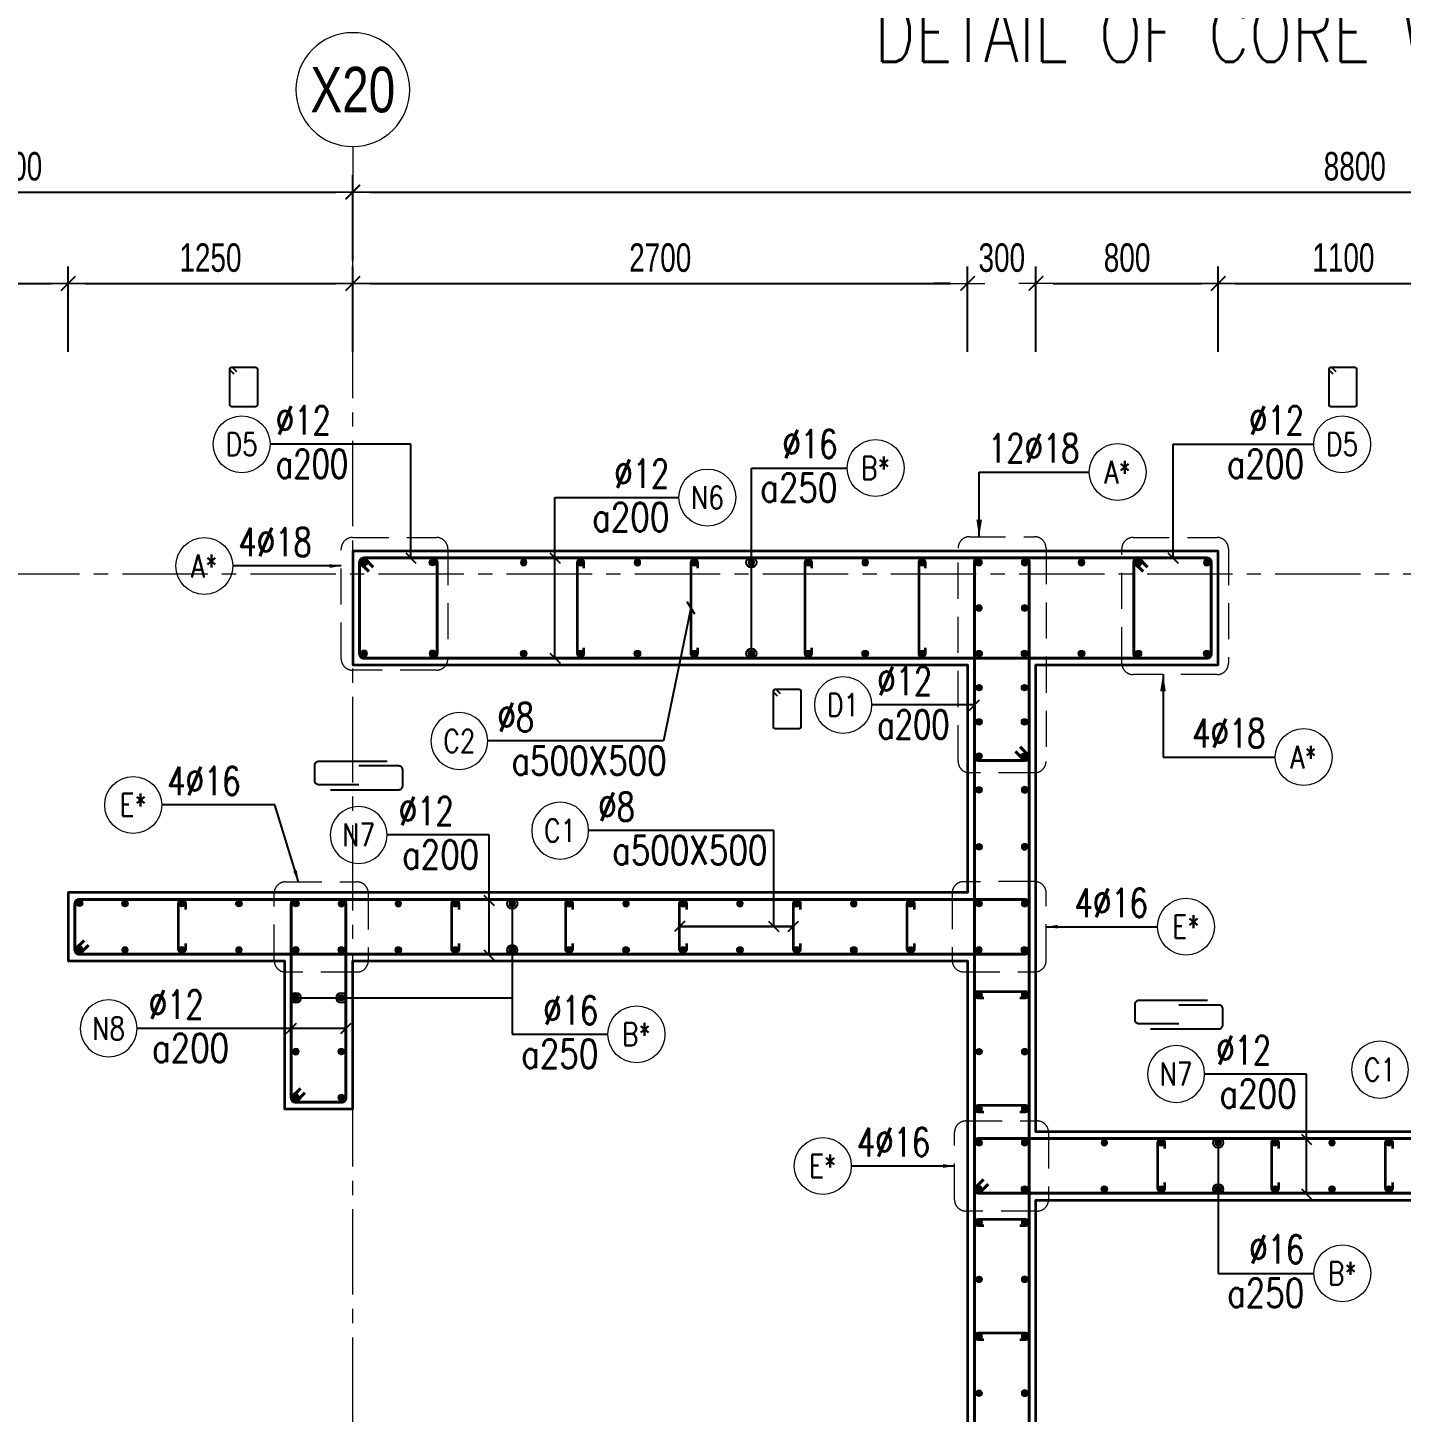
# Model space of a CAD drawing. Header units: millimetres. Extents: x 944027 to 981803, y -83026 to 82675.
# Drawn here: x 948452 to 954484, y 62895 to 68976 of the extents above; entities that cross this region are included whole.
import ezdxf
from ezdxf.enums import TextEntityAlignment as Align

# ---------------------------------------------------------------- set-up
doc = ezdxf.new("R2010")
doc.units = ezdxf.units.MM
doc.header["$MEASUREMENT"] = 0
for name, pattern in [('HIDDEN2', [4.7625, 3.175, -1.5875]), ('HT_Dim Grid$0$CENTER2', [1.125, 0.75, -0.125, 0.125, -0.125]), ('HT_Grid$0$CENTER2', [1.125, 0.75, -0.125, 0.125, -0.125])]:
    doc.linetypes.add(name, pattern=pattern)
doc.layers.get('0').update_dxf_attribs({"lineweight": 20})
doc.layers.get('Defpoints').update_dxf_attribs({"color": 151, "lineweight": 9})
for name, color, linetype, lineweight in [('HT_Dim Grid$0$NDC_S_AXIS', 5, 'HT_Dim Grid$0$CENTER2', 13), ('HT_Dim Grid$0$NDC_S_SYMBOL', 1, 'Continuous', 15), ('HT_Dim Grid$0$NDC_S_TEXT SYMBOL', 7, 'Continuous', 20), ('HT_Grid$0$NDC_S_AXIS', 5, 'HT_Grid$0$CENTER2', 13), ('KC-LEADER', 153, 'Continuous', 18), ('KC-THEP', 6, 'Continuous', 40), ('NDC_S_ANNO', 7, 'Continuous', 20), ('NDC_S_DIM', 1, 'Continuous', 15), ('NDC_S_ENG TITLE', 3, 'Continuous', 20), ('NDC_S_HIDDEN', 8, 'HIDDEN2', 13), ('NDC_S_LEADER', 1, 'Continuous', 15), ('NDC_S_REBAR', 4, 'Continuous', 35), ('NDC_S_STIRRUP', 4, 'Continuous', 40), ('NDC_S_TEXT SYMBOL', 7, 'Continuous', 20), ('NDC_S_VN TEXT', 7, 'Continuous', 20), ('NDC_S_VN TITLE', 6, 'Continuous', 35), ('NDC_S_WALL', 6, 'Continuous', 35)]:
    doc.layers.add(name, color=color, linetype=linetype, lineweight=lineweight)
doc.layers.add('Leader', color=6, linetype='Continuous')
doc.layers.add('Ligature', color=1, linetype='Continuous')
doc.styles.add('HT_Dim Grid$0$NDC_ANNO', font='', dxfattribs={"width": 0.8})
doc.styles.add('NDC_ANNO', font='', dxfattribs={"width": 0.8})
doc.styles.add('NDC_ARIAL', font='arial.ttf', dxfattribs={"width": 0.85})
doc.styles.add('NDC_DIM', font='', dxfattribs={"width": 0.75})
doc.styles.add('NDC_EN TXT', font='romans.shx', dxfattribs={"width": 0.8})
doc.styles.add('NDC_VIE TXT', font='arial.ttf', dxfattribs={"width": 0.8})
doc.styles.get('HT_Dim Grid$0$NDC_ANNO').set_extended_font_data('Dotum')
doc.styles.get('NDC_ANNO').set_extended_font_data('Dotum')
doc.styles.get('NDC_DIM').set_extended_font_data('Dotum')
doc.dimstyles.new('NDC_1-50', dxfattribs={"dimscale": 50, "dimtxt": 2.5, "dimasz": 1, "dimexe": 1.5, "dimexo": 0, "dimgap": 0.8, "dimtad": 1, "dimdec": 0, "dimdsep": 46, "dimtxsty": 'NDC_ARIAL', "dimblk": 'DIMMARK', "dimcen": 49999.938995, "dimdle": 1.5, "dimclrd": 1, "dimclre": 1, "dimclrt": 3, "dimadec": 0, "dimazin": 0, "dimtfac": 1, "dimtdec": 0, "dimtix": 1, "dimtmove": 2, "dimatfit": 3, "dimfxl": 1, "dimarcsym": 0})
doc.dimstyles.new('NDC_dim_30', dxfattribs={"dimscale": 30, "dimtxt": 2.5, "dimasz": 1.5, "dimexe": 1.5, "dimexo": 2.5, "dimgap": 1, "dimtad": 1, "dimdec": 0, "dimzin": 0, "dimdsep": 46, "dimtxsty": 'NDC_DIM', "dimblk": 'DIMMARK', "dimcen": 0.09, "dimdle": 1.2, "dimclrd": 1, "dimclre": 1, "dimclrt": 3, "dimadec": 0, "dimazin": 0, "dimtfac": 1, "dimtdec": 0, "dimtix": 1, "dimtofl": 0, "dimtmove": 0, "dimatfit": 3, "dimfxl": 6, "dimfxlon": 1, "dimtolj": 1, "dimtzin": 0, "dimarcsym": 0})
doc.dimstyles.new('NDC_dim_50', dxfattribs={"dimscale": 50, "dimtxt": 2.5, "dimasz": 1.5, "dimexe": 1.5, "dimexo": 2.5, "dimgap": 1, "dimtad": 1, "dimdec": 0, "dimzin": 0, "dimdsep": 46, "dimtxsty": 'NDC_DIM', "dimblk": 'DIMMARK', "dimcen": 0.09, "dimdle": 1.2, "dimclrd": 1, "dimclre": 1, "dimclrt": 3, "dimadec": 0, "dimazin": 0, "dimtfac": 1, "dimtdec": 0, "dimtix": 1, "dimtofl": 0, "dimtmove": 0, "dimatfit": 3, "dimfxl": 6, "dimfxlon": 1, "dimtolj": 1, "dimtzin": 0, "dimarcsym": 0})

# ---------------------------------------------------------------- blocks, each defined once
blk = doc.blocks.new('Drawing name_symbol')
at = {"layer": 'NDC_S_ENG TITLE', "style": 'NDC_EN TXT', "width": 0.8}
blk.add_attdef('SECTDET1', text='', height=5, dxfattribs=at).set_placement((0, 1.01), align=Align.CENTER)
at = {"layer": 'NDC_S_TEXT SYMBOL', "lineweight": 25, "style": 'NDC_ANNO', "width": 0.8}
blk.add_attdef('SSCALE', text='', height=2.5, dxfattribs=at).set_placement((0, -4), align=Align.CENTER)
at = {"layer": 'NDC_S_VN TITLE', "style": 'NDC_VIE TXT', "width": 0.8}
blk.add_attdef('SECTDET2', text='', height=5, dxfattribs=at).set_placement((0, 7.97), align=Align.CENTER)
blk = doc.blocks.new('THEP')
at = {"layer": 'KC-LEADER', "color": 6}
blk.add_circle((0, 0), 14, dxfattribs=at)
at = {"layer": 'KC-THEP'}
for p, q in [((-14, 0), (14, 0)), ((9.9, 9.9), (-9.9, -9.9)), ((-9.9, 9.9), (9.9, -9.9)), ((0, 14), (0, -14))]:
    blk.add_line(p, q, dxfattribs=at)
blk = doc.blocks.new('DIMMARK')
at = {"layer": 'NDC_S_DIM', "color": 1}
blk.add_line((-1.5, 0), (1, 0), dxfattribs=at)
at = {"layer": 'NDC_S_DIM', "color": 2, "const_width": 0.1}
blk.add_lwpolyline([(-0.424, -0.424), (0.424, 0.424)], dxfattribs=at)
blk = doc.blocks.new('*U11')
blk.add_circle((-2.5, 0), 2.5)
at = {"layer": 'NDC_S_VN TEXT', "color": 3, "style": 'NDC_EN TXT', "width": 0.75}
for tag, p in [('DK1', (0.5, 0.85)), ('KC1', (0.5, -2.97))]:
    blk.add_attdef(tag, p, '', height=2.5, dxfattribs=at)
at = {"layer": 'NDC_S_VN TEXT', "color": 7, "style": 'NDC_EN TXT', "width": 0.8}
blk.add_attdef('SH2', text='', height=2, dxfattribs=at).set_placement((-2.5, 0), align=Align.MIDDLE)
blk = doc.blocks.new('*U13')
blk.add_circle((-2.5, 0), 2.5)
at = {"layer": 'NDC_S_VN TEXT', "color": 3, "style": 'NDC_EN TXT', "width": 0.75}
blk.add_attdef('DK1', (0.5, 0.85), '', height=2.5, dxfattribs=at)
at = {"layer": 'NDC_S_VN TEXT', "color": 7, "style": 'NDC_EN TXT', "width": 0.8}
blk.add_attdef('SH2', text='', height=2, dxfattribs=at).set_placement((-2.5, 0), align=Align.MIDDLE)
blk = doc.blocks.new('*U10')
blk.add_circle((2.5, 0), 2.5)
at = {"layer": 'NDC_S_VN TEXT', "color": 3, "style": 'NDC_EN TXT'}
for tag, width, p in [('DK2', 0.75, (-0.85, 0.85)), ('KC2', 0.8, (-0.85, -2.97))]:
    blk.add_attdef(tag, text='', height=2.5, dxfattribs=dict(at, width=width)).set_placement(p, align=Align.RIGHT)
at = {"layer": 'NDC_S_VN TEXT', "color": 7, "style": 'NDC_EN TXT', "width": 0.8}
blk.add_attdef('SH3', text='', height=2, dxfattribs=at).set_placement((2.5, 0), align=Align.MIDDLE)
blk = doc.blocks.new('*U9')
blk.add_circle((2.5, 0), 2.5)
at = {"layer": 'NDC_S_VN TEXT', "color": 3, "style": 'NDC_EN TXT', "width": 0.75}
blk.add_attdef('DK2', text='', height=2.5, dxfattribs=at).set_placement((-0.85, 0.85), align=Align.RIGHT)
at = {"layer": 'NDC_S_VN TEXT', "color": 7, "style": 'NDC_EN TXT', "width": 0.8}
blk.add_attdef('SH3', text='', height=2, dxfattribs=at).set_placement((2.5, 0), align=Align.MIDDLE)
blk = doc.blocks.new('A$C72321851')
at = {"layer": 'Ligature'}
for points in [[(-60.9, -129.3), (-60.9, 170.9, -0.414214), (-43.3, 188.5), (25.8, 188.5, -0.414214), (43.4, 170.9), (43.4, -4.3)], [(-39.7, -4.3), (-39.7, -179.5, 0.414214), (-22.1, -197.1), (47, -197.1, 0.414214), (64.6, -179.5), (64.6, 120.7)]]:
    blk.add_lwpolyline(points, format="xyb", dxfattribs=at)
blk = doc.blocks.new('*D125')
at = {"layer": 'Defpoints', "color": 0, "ltscale": 200, "transparency": 16777216}
for p in [(948629.3, 67853.2), (947179.3, 66677.5), (948629.3, 66677.5)]:
    blk.add_point(p, dxfattribs=at)
at = {"layer": 'NDC_S_DIM', "color": 1, "lineweight": -2, "ltscale": 200, "transparency": 16777216}
for p, q in [((947179.3, 67553.2), (947179.3, 67928.2)), ((948629.3, 67553.2), (948629.3, 67928.2)), ((947254.3, 67853.2), (948554.3, 67853.2))]:
    blk.add_line(p, q, dxfattribs=at)
at = {"layer": 'NDC_S_DIM', "color": 1, "lineweight": -2, "ltscale": 200, "transparency": 16777216, "xscale": 75, "yscale": 75, "zscale": 75, "rotation": 180}
blk.add_blockref('DIMMARK', (947179.3, 67853.2), dxfattribs=at)
at = {"layer": 'NDC_S_DIM', "color": 1, "lineweight": -2, "ltscale": 200, "transparency": 16777216, "xscale": 75, "yscale": 75, "zscale": 75}
blk.add_blockref('DIMMARK', (948629.3, 67853.2), dxfattribs=at)
at = {"layer": 'NDC_S_DIM', "color": 3, "ltscale": 200, "transparency": 16777216, "insert": (947904.3, 67965.8), "char_height": 125, "attachment_point": 5, "style": 'NDC_DIM'}
blk.add_mtext('\\A1;1450', dxfattribs=at)
blk = doc.blocks.new('*D126')
at = {"layer": 'Defpoints', "color": 0, "ltscale": 200, "transparency": 16777216}
for p in [(952879.3, 67853.2), (952579.3, 66177.5), (952879.3, 66177.5)]:
    blk.add_point(p, dxfattribs=at)
at = {"layer": 'NDC_S_DIM', "color": 1, "lineweight": -2, "ltscale": 200, "transparency": 16777216}
for p, q in [((952579.3, 67553.2), (952579.3, 67928.2)), ((952879.3, 67553.2), (952879.3, 67928.2)), ((952504.3, 67853.2), (952429.3, 67853.2)), ((952954.3, 67853.2), (953029.3, 67853.2))]:
    blk.add_line(p, q, dxfattribs=at)
at = {"layer": 'NDC_S_DIM', "color": 1, "lineweight": -2, "ltscale": 200, "transparency": 16777216, "xscale": 75, "yscale": 75, "zscale": 75}
blk.add_blockref('DIMMARK', (952579.3, 67853.2), dxfattribs=at)
at = {"layer": 'NDC_S_DIM', "color": 1, "lineweight": -2, "ltscale": 200, "transparency": 16777216, "xscale": 75, "yscale": 75, "zscale": 75, "rotation": 180}
blk.add_blockref('DIMMARK', (952879.3, 67853.2), dxfattribs=at)
at = {"layer": 'NDC_S_DIM', "color": 3, "ltscale": 200, "transparency": 16777216, "insert": (952729.3, 67965.8), "char_height": 125, "attachment_point": 5, "style": 'NDC_DIM'}
blk.add_mtext('\\A1;300', dxfattribs=at)
blk = doc.blocks.new('*D127')
at = {"layer": 'Defpoints', "color": 0, "ltscale": 200, "transparency": 16777216}
for p in [(953679.3, 67853.2), (953679.3, 66427.5), (952879.3, 66177.5)]:
    blk.add_point(p, dxfattribs=at)
at = {"layer": 'NDC_S_DIM', "color": 1, "lineweight": -2, "ltscale": 200, "transparency": 16777216}
for p, q in [((952879.3, 67553.2), (952879.3, 67928.2)), ((953679.3, 67553.2), (953679.3, 67928.2)), ((952954.3, 67853.2), (953604.3, 67853.2))]:
    blk.add_line(p, q, dxfattribs=at)
at = {"layer": 'NDC_S_DIM', "color": 1, "lineweight": -2, "ltscale": 200, "transparency": 16777216, "xscale": 75, "yscale": 75, "zscale": 75, "rotation": 180}
blk.add_blockref('DIMMARK', (952879.3, 67853.2), dxfattribs=at)
at = {"layer": 'NDC_S_DIM', "color": 1, "lineweight": -2, "ltscale": 200, "transparency": 16777216, "xscale": 75, "yscale": 75, "zscale": 75}
blk.add_blockref('DIMMARK', (953679.3, 67853.2), dxfattribs=at)
at = {"layer": 'NDC_S_DIM', "color": 3, "ltscale": 200, "transparency": 16777216, "insert": (953279.3, 67965.8), "char_height": 125, "attachment_point": 5, "style": 'NDC_DIM'}
blk.add_mtext('\\A1;800', dxfattribs=at)
blk = doc.blocks.new('*D128')
at = {"layer": 'Defpoints', "color": 0, "ltscale": 200, "transparency": 16777216}
for p in [(954779.3, 67853.2), (953679.3, 66427.5), (954779.3, 66427.5)]:
    blk.add_point(p, dxfattribs=at)
at = {"layer": 'NDC_S_DIM', "color": 1, "lineweight": -2, "ltscale": 200, "transparency": 16777216}
for p, q in [((953679.3, 67553.2), (953679.3, 67928.2)), ((954779.3, 67553.2), (954779.3, 67928.2)), ((953754.3, 67853.2), (954704.3, 67853.2))]:
    blk.add_line(p, q, dxfattribs=at)
at = {"layer": 'NDC_S_DIM', "color": 1, "lineweight": -2, "ltscale": 200, "transparency": 16777216, "xscale": 75, "yscale": 75, "zscale": 75, "rotation": 180}
blk.add_blockref('DIMMARK', (953679.3, 67853.2), dxfattribs=at)
at = {"layer": 'NDC_S_DIM', "color": 1, "lineweight": -2, "ltscale": 200, "transparency": 16777216, "xscale": 75, "yscale": 75, "zscale": 75}
blk.add_blockref('DIMMARK', (954779.3, 67853.2), dxfattribs=at)
at = {"layer": 'NDC_S_DIM', "color": 3, "ltscale": 200, "transparency": 16777216, "insert": (954229.3, 67965.8), "char_height": 125, "attachment_point": 5, "style": 'NDC_DIM'}
blk.add_mtext('\\A1;1100', dxfattribs=at)
blk = doc.blocks.new('*D148')
at = {"layer": 'Defpoints', "color": 0, "ltscale": 200, "transparency": 16777216}
for p in [(949879.3, 68254.4), (946879.3, 67553.2), (949879.3, 67553.2)]:
    blk.add_point(p, dxfattribs=at)
at = {"layer": 'NDC_S_DIM', "color": 1, "lineweight": -2, "ltscale": 200, "transparency": 16777216}
for p, q in [((946879.3, 67954.4), (946879.3, 68329.4)), ((949879.3, 67954.4), (949879.3, 68329.4)), ((946954.3, 68254.4), (949804.3, 68254.4))]:
    blk.add_line(p, q, dxfattribs=at)
at = {"layer": 'NDC_S_DIM', "color": 1, "lineweight": -2, "ltscale": 200, "transparency": 16777216, "xscale": 75, "yscale": 75, "zscale": 75, "rotation": 180}
blk.add_blockref('DIMMARK', (946879.3, 68254.4), dxfattribs=at)
at = {"layer": 'NDC_S_DIM', "color": 1, "lineweight": -2, "ltscale": 200, "transparency": 16777216, "xscale": 75, "yscale": 75, "zscale": 75}
blk.add_blockref('DIMMARK', (949879.3, 68254.4), dxfattribs=at)
at = {"layer": 'NDC_S_DIM', "color": 3, "ltscale": 200, "transparency": 16777216, "insert": (948379.3, 68367), "char_height": 125, "attachment_point": 5, "style": 'NDC_DIM'}
blk.add_mtext('\\A1;3000', dxfattribs=at)
blk = doc.blocks.new('*U21')
at = {"layer": 'HT_Dim Grid$0$NDC_S_SYMBOL'}
blk.add_line((0, 5), (0, 9), dxfattribs=at)
blk.add_circle((0, 0), 5, dxfattribs=at)
at = {"layer": 'HT_Dim Grid$0$NDC_S_TEXT SYMBOL', "color": 7, "style": 'HT_Dim Grid$0$NDC_ANNO', "width": 0.8}
blk.add_attdef('GRID', text='', height=4, dxfattribs=at).set_placement((0, 0), align=Align.MIDDLE)
blk = doc.blocks.new('*D138')
at = {"layer": 'Defpoints', "color": 0, "ltscale": 200, "transparency": 16777216}
for p in [(949879.3, 67853.2), (949879.3, 67280), (948629.3, 66677.5)]:
    blk.add_point(p, dxfattribs=at)
at = {"layer": 'NDC_S_DIM', "color": 1, "lineweight": -2, "ltscale": 200, "transparency": 16777216}
for p, q in [((948629.3, 67553.2), (948629.3, 67928.2)), ((949879.3, 67553.2), (949879.3, 67928.2)), ((948704.3, 67853.2), (949804.3, 67853.2))]:
    blk.add_line(p, q, dxfattribs=at)
at = {"layer": 'NDC_S_DIM', "color": 1, "lineweight": -2, "ltscale": 200, "transparency": 16777216, "xscale": 75, "yscale": 75, "zscale": 75, "rotation": 180}
blk.add_blockref('DIMMARK', (948629.3, 67853.2), dxfattribs=at)
at = {"layer": 'NDC_S_DIM', "color": 1, "lineweight": -2, "ltscale": 200, "transparency": 16777216, "xscale": 75, "yscale": 75, "zscale": 75}
blk.add_blockref('DIMMARK', (949879.3, 67853.2), dxfattribs=at)
at = {"layer": 'NDC_S_DIM', "color": 3, "ltscale": 200, "transparency": 16777216, "insert": (949254.3, 67965.8), "char_height": 125, "attachment_point": 5, "style": 'NDC_DIM'}
blk.add_mtext('\\A1;1250', dxfattribs=at)
blk = doc.blocks.new('*D139')
at = {"layer": 'Defpoints', "color": 0, "ltscale": 200, "transparency": 16777216}
for p in [(952579.3, 67853.2), (952579.3, 67553.2), (949879.3, 67280)]:
    blk.add_point(p, dxfattribs=at)
at = {"layer": 'NDC_S_DIM', "color": 1, "lineweight": -2, "ltscale": 200, "transparency": 16777216}
for p, q in [((949879.3, 67553.2), (949879.3, 67928.2)), ((952579.3, 67678.2), (952579.3, 67928.2)), ((949954.3, 67853.2), (952504.3, 67853.2))]:
    blk.add_line(p, q, dxfattribs=at)
at = {"layer": 'NDC_S_DIM', "color": 1, "lineweight": -2, "ltscale": 200, "transparency": 16777216, "xscale": 75, "yscale": 75, "zscale": 75, "rotation": 180}
blk.add_blockref('DIMMARK', (949879.3, 67853.2), dxfattribs=at)
at = {"layer": 'NDC_S_DIM', "color": 1, "lineweight": -2, "ltscale": 200, "transparency": 16777216, "xscale": 75, "yscale": 75, "zscale": 75}
blk.add_blockref('DIMMARK', (952579.3, 67853.2), dxfattribs=at)
at = {"layer": 'NDC_S_DIM', "color": 3, "ltscale": 200, "transparency": 16777216, "insert": (951229.3, 67965.8), "char_height": 125, "attachment_point": 5, "style": 'NDC_DIM'}
blk.add_mtext('\\A1;2700', dxfattribs=at)
blk = doc.blocks.new('*D140')
at = {"layer": 'Defpoints', "color": 0, "ltscale": 200, "transparency": 16777216}
for p in [(958679.3, 68254.4), (949879.3, 67553.2), (958679.3, 66677.5)]:
    blk.add_point(p, dxfattribs=at)
at = {"layer": 'NDC_S_DIM', "color": 1, "lineweight": -2, "ltscale": 200, "transparency": 16777216}
for p, q in [((949879.3, 67954.4), (949879.3, 68329.4)), ((958679.3, 67954.4), (958679.3, 68329.4)), ((949954.3, 68254.4), (958604.3, 68254.4))]:
    blk.add_line(p, q, dxfattribs=at)
at = {"layer": 'NDC_S_DIM', "color": 1, "lineweight": -2, "ltscale": 200, "transparency": 16777216, "xscale": 75, "yscale": 75, "zscale": 75, "rotation": 180}
blk.add_blockref('DIMMARK', (949879.3, 68254.4), dxfattribs=at)
at = {"layer": 'NDC_S_DIM', "color": 1, "lineweight": -2, "ltscale": 200, "transparency": 16777216, "xscale": 75, "yscale": 75, "zscale": 75}
blk.add_blockref('DIMMARK', (958679.3, 68254.4), dxfattribs=at)
at = {"layer": 'NDC_S_DIM', "color": 3, "ltscale": 200, "transparency": 16777216, "insert": (954279.3, 68367), "char_height": 125, "attachment_point": 5, "style": 'NDC_DIM'}
blk.add_mtext('\\A1;8800', dxfattribs=at)

msp = doc.modelspace()

# ---------------------------------------------------------------- linework, layer by layer
at = {"layer": 'HT_Grid$0$NDC_S_AXIS', "ltscale": 500}
for p, q in [((949879.3, 56099.3), (949879.3, 68254.4)), ((944929.9, 66577.5), (963696.9, 66577.5))]:
    msp.add_line(p, q, dxfattribs=at)
at = {"layer": 'Ligature'}
for points in [[(949357.7, 67455), (949341.7, 67471, -0.668179), (949347.5, 67484.9), (949452.1, 67484.9, -0.414214), (949460.3, 67476.7), (949460.3, 67319.6, -0.414214), (949452.1, 67311.5), (949347.5, 67311.5, -0.414214), (949339.3, 67319.6), (949339.3, 67476.7, -0.668179), (949353.2, 67482.5), (949369.2, 67466.5)], [(954184.5, 67455), (954168.6, 67471, -0.668179), (954174.4, 67484.9), (954279, 67484.9, -0.414214), (954287.1, 67476.7), (954287.1, 67319.6, -0.414214), (954279, 67311.5), (954174.4, 67311.5, -0.414214), (954166.2, 67319.6), (954166.2, 67476.7, -0.668179), (954180.1, 67482.5), (954196.1, 67466.5)], [(951744.8, 66041.1), (951728.8, 66057.1, -0.668179), (951734.6, 66071), (951839.2, 66071, -0.414214), (951847.4, 66062.8), (951847.4, 65905.7, -0.414214), (951839.2, 65897.6), (951734.6, 65897.6, -0.414214), (951726.4, 65905.7), (951726.4, 66062.8, -0.668179), (951740.4, 66068.6), (951756.3, 66052.6)]]:
    msp.add_lwpolyline(points, format="xyb", dxfattribs=at)
at = {"layer": 'NDC_S_HIDDEN', "ltscale": 50}
for points in [[(949878.3, 66737.4), (950246.8, 66737.4, -0.414214), (950296.8, 66687.4), (950296.8, 66204.7, -0.414214), (950246.8, 66154.7), (949878.3, 66154.7, -0.414214), (949828.3, 66204.7), (949828.3, 66687.4, -0.414214)], [(952587.4, 66740.6), (952873.5, 66740.6, -0.414214), (952923.5, 66690.6), (952923.5, 65754.1, -0.414214), (952873.5, 65704.1), (952587.4, 65704.1, -0.414214), (952537.4, 65754.1), (952537.4, 66690.6, -0.414214)], [(953306, 66737.4), (953674.5, 66737.4, -0.414214), (953724.5, 66687.4), (953724.5, 66185.4, -0.414214), (953674.5, 66135.4), (953306, 66135.4, -0.414214), (953256, 66185.4), (953256, 66687.4, -0.414214)], [(949584.3, 65224.7), (949897.4, 65224.7, -0.414214), (949947.4, 65174.7), (949947.4, 64878.9, -0.414214), (949897.4, 64828.9), (949584.3, 64828.9, -0.414214), (949534.3, 64878.9), (949534.3, 65174.7, -0.414214)], [(952874.2, 65225.8), (952561.2, 65225.6, 0.414214), (952511.2, 65175.5), (952511.5, 64879.6, 0.414214), (952561.5, 64829.7), (952874.6, 64829.9, 0.414214), (952924.5, 64880), (952924.3, 65175.9, 0.414214)], [(952571.6, 64174.7), (952884.6, 64174.7, -0.414214), (952934.6, 64124.7), (952934.6, 63828.9, -0.414214), (952884.6, 63778.9), (952571.6, 63778.9, -0.414214), (952521.6, 63828.9), (952521.6, 64124.7, -0.414214)]]:
    msp.add_lwpolyline(points, format="xyb", close=True, dxfattribs=at)
at = {"layer": 'NDC_S_REBAR'}
for points in [[(950894.4, 66602.5), (950894.4, 66627.5, 1), (950864.4, 66627.5), (950864.4, 66227.5, 1), (950894.4, 66227.5), (950894.4, 66252.5)], [(951394.4, 66602.5), (951394.4, 66627.5, 1), (951364.4, 66627.5), (951364.4, 66227.5, 1), (951394.4, 66227.5), (951394.4, 66252.5)], [(951894.4, 66602.5), (951894.4, 66627.5, 1), (951864.4, 66627.5), (951864.4, 66227.5, 1), (951894.4, 66227.5), (951894.4, 66252.5)], [(952394.4, 66602.5), (952394.4, 66627.5, 1), (952364.4, 66627.5), (952364.4, 66227.5, 1), (952394.4, 66227.5), (952394.4, 66252.5)], [(949144.3, 64954.1), (949144.3, 64929.1, -1), (949114.3, 64929.1), (949114.3, 65129.1, -1), (949144.3, 65129.1), (949144.3, 65104.1)], [(950344.3, 64954.1), (950344.3, 64929.1, -1), (950314.3, 64929.1), (950314.3, 65129.1, -1), (950344.3, 65129.1), (950344.3, 65104.1)], [(950844.3, 64954.1), (950844.3, 64929.1, -1), (950814.3, 64929.1), (950814.3, 65129.1, -1), (950844.3, 65129.1), (950844.3, 65104.1)], [(951344.3, 64954.1), (951344.3, 64929.1, -1), (951314.3, 64929.1), (951314.3, 65129.1, -1), (951344.3, 65129.1), (951344.3, 65104.1)], [(951844.3, 64954.1), (951844.3, 64929.1, -1), (951814.3, 64929.1), (951814.3, 65129.1, -1), (951844.3, 65129.1), (951844.3, 65104.1)], [(952344.3, 64954.1), (952344.3, 64929.1, -1), (952314.3, 64929.1), (952314.3, 65129.1, -1), (952344.3, 65129.1), (952344.3, 65104.1)], [(952650.8, 64713.8), (952625.8, 64713.8, -1), (952625.8, 64743.8), (952832.9, 64743.8, -1), (952832.9, 64713.8), (952807.9, 64713.8)], [(952650.9, 64213.8), (952625.9, 64213.8, -1), (952625.9, 64243.8), (952832.9, 64243.8, -1), (952832.9, 64213.8), (952807.9, 64213.8)], [(953444.3, 63904.1), (953444.3, 63879.1, -1), (953414.3, 63879.1), (953414.3, 64079.1, -1), (953444.3, 64079.1), (953444.3, 64054.1)], [(953944.3, 63904.1), (953944.3, 63879.1, -1), (953914.3, 63879.1), (953914.3, 64079.1, -1), (953944.3, 64079.1), (953944.3, 64054.1)], [(954444.3, 63904.1), (954444.3, 63879.1, -1), (954414.3, 63879.1), (954414.3, 64079.1, -1), (954444.3, 64079.1), (954444.3, 64054.1)], [(952650.9, 63713.8), (952625.9, 63713.8, -1), (952625.9, 63743.8), (952832.9, 63743.8, -1), (952832.9, 63713.8), (952807.9, 63713.8)], [(952650.9, 63213.8), (952625.9, 63213.8, -1), (952625.9, 63243.8), (952832.9, 63243.8, -1), (952832.9, 63213.8), (952807.9, 63213.8)]]:
    msp.add_lwpolyline(points, format="xyb", dxfattribs=at)
at = {"layer": 'NDC_S_STIRRUP'}
for points in [[(949969.3, 66607.5), (949929.3, 66647.5, 0.414214), (949909.3, 66627.5), (949909.3, 66227.5, 0.414214), (949929.3, 66207.5), (953629.3, 66207.5, 0.414214), (953649.3, 66227.5), (953649.3, 66627.5, 0.414214), (953629.3, 66647.5), (949929.3, 66647.5, 0.414214), (949909.3, 66627.5), (949949.3, 66587.5)], [(949969.3, 66607.5), (949929.3, 66647.5, 0.414214), (949909.3, 66627.5), (949909.3, 66227.5, 0.414214), (949929.3, 66207.5), (950229.3, 66207.5, 0.414214), (950249.3, 66227.5), (950249.3, 66627.5, 0.414214), (950229.3, 66647.5), (949929.3, 66647.5, 0.414214), (949909.3, 66627.5), (949949.3, 66587.5)], [(952809.3, 57567.5), (952849.3, 57527.5, -0.414214), (952829.3, 57507.5), (952629.3, 57507.5, -0.414214), (952609.3, 57527.5), (952609.3, 66627.5, -0.414214), (952629.3, 66647.5), (952829.3, 66647.5, -0.414214), (952849.3, 66627.5), (952849.3, 57527.5, -0.414214), (952829.3, 57507.5), (952789.3, 57547.5)], [(952809.4, 65817.5), (952849.4, 65777.5, -0.414214), (952829.4, 65757.5), (952629.4, 65757.5, -0.414214), (952609.4, 65777.5), (952609.3, 66627.5, -0.414214), (952629.3, 66647.5), (952829.3, 66647.5, -0.414214), (952849.3, 66627.5), (952849.4, 65777.5, -0.414214), (952829.4, 65757.5), (952789.4, 65797.5)], [(953369.3, 66607.5), (953329.3, 66647.5, 0.414214), (953309.3, 66627.5), (953309.3, 66227.5, 0.414214), (953329.3, 66207.5), (953629.3, 66207.5, 0.414214), (953649.3, 66227.5), (953649.3, 66627.5, 0.414214), (953629.3, 66647.5), (953329.3, 66647.5, 0.414214), (953309.3, 66627.5), (953349.3, 66587.5)], [(948719.3, 64947.5), (948679.3, 64907.5, -0.414214), (948659.3, 64927.5), (948659.3, 65127.5, -0.414214), (948679.3, 65147.5), (952829.3, 65147.5, -0.414214), (952849.3, 65127.5), (952849.3, 64927.5, -0.414358), (952829.3, 64907.5), (948679.3, 64907.5, -0.414214), (948659.3, 64927.5), (948699.3, 64967.5)], [(949649.3, 64317.5), (949609.3, 64277.5, 0.414214), (949629.3, 64257.5), (949829.3, 64257.5, 0.414214), (949849.3, 64277.5), (949849.3, 65127.5, 0.414214), (949829.3, 65147.5), (949629.3, 65147.5, 0.414214), (949609.3, 65127.5), (949609.3, 64277.5, 0.414214), (949629.3, 64257.5), (949669.3, 64297.5)], [(952669.3, 63897.5), (952629.3, 63857.5, -0.414214), (952609.3, 63877.5), (952609.3, 64077.5, -0.414214), (952629.3, 64097.5), (955829.3, 64097.5, -0.414214), (955849.3, 64077.5), (955849.3, 63877.5, -0.414358), (955829.3, 63857.5), (952629.3, 63857.5, -0.414214), (952609.3, 63877.5), (952649.3, 63917.5)]]:
    msp.add_lwpolyline(points, format="xyb", dxfattribs=at)
at = {"layer": 'NDC_S_WALL'}
for points in [[(955579.3, 64127.5), (952879.3, 64127.5), (952879.3, 66177.5), (953679.3, 66177.5), (953679.3, 66677.5), (949879.3, 66677.5), (949879.3, 66177.5), (952579.3, 66177.5), (952579.3, 65177.5), (948629.3, 65177.5), (948629.3, 64877.5), (949579.3, 64877.5), (949579.3, 64227.5), (949879.3, 64227.5), (949879.3, 64877.5), (952579.3, 64877.5), (952579.3, 59477.5)], [(956779.3, 57977.5), (952879.3, 57977.5), (952879.3, 63827.5), (955579.3, 63827.5)]]:
    msp.add_lwpolyline(points, dxfattribs=at)

# ---------------------------------------------------------------- block references
at = {"layer": 'HT_Dim Grid$0$NDC_S_AXIS'}
ref = msp.add_blockref('*U21', (949879.3, 68704.4), dxfattribs=dict(at, xscale=-50, yscale=50, zscale=50, rotation=180))
ref.add_attrib('GRID', 'X20', dxfattribs={"layer": 'HT_Dim Grid$0$NDC_S_TEXT SYMBOL', "color": 7, "height": 200, "style": 'HT_Dim Grid$0$NDC_ANNO', "width": 0.8}).set_placement((949879.3, 68704.4), align=Align.MIDDLE)
at = {"layer": 'KC-THEP'}
for p, rotation in [((949929.3, 66627.5), 9.668564436380946), ((950229.3, 66627.5), 9.668564436380946), ((952625.8, 66627.5), 189.6685644359343), ((952625.8, 66627.5), 189.6685644359343), ((950629.4, 66227.5), 189.6685644363809), ((950879.4, 66227.5), 189.6685644363809), ((951129.4, 66227.5), 189.6685644363809), ((951379.4, 66227.5), 189.6685644363809), ((951629.4, 66227.5), 189.6685644363809), ((951879.4, 66227.5), 189.6685644363809), ((952129.4, 66227.5), 189.6685644363809), ((952379.4, 66227.5), 189.6685644363809), ((952629.3, 66227.5), 189.6685644359343), ((952629.3, 66227.5), 189.6685644359343), ((952629.4, 66227.5), 189.6685644363809), ((952829.3, 66227.5), 189.6685644359343), ((952829.3, 66227.5), 189.6685644359343), ((953079.3, 66227.5), 189.6685644363809), ((953329.3, 66227.5), 189.6685644363809), ((953629.3, 66227.5), 189.6685644363809), ((952629.3, 66077.5), 189.6685644359343), ((952829.3, 66077.5), 189.6685644359343), ((952629.3, 65927.5), 189.6685644359343), ((952829.3, 65927.5), 189.6685644359343), ((952629.3, 65777.5), 189.6685644359343), ((952829.3, 65777.5), 189.6685644359343), ((952629.3, 65628.8), 189.6685644363809), ((952629.3, 65378.8), 189.6685644363809), ((948679.3, 65130.6), 189.6685644363809), ((948879.3, 65128.8), 189.6685644363809), ((949129.3, 65128.8), 189.6685644363809), ((949379.3, 65128.8), 189.6685644363809), ((949629.3, 65128.8), 189.6685644363809), ((952629.3, 65128.8), 189.6685644363809), ((949829.3, 64926), 189.6685644363809), ((950079.3, 64926), 189.6685644363809), ((950329.3, 64926), 189.6685644363809), ((950579.3, 64926), 189.6685644363809), ((950829.3, 64926), 189.6685644363809), ((951079.3, 64926), 189.6685644363809), ((951329.3, 64926), 189.6685644363809), ((951579.3, 64926), 189.6685644363809), ((951829.3, 64926), 189.6685644363809), ((952079.3, 64926), 189.6685644363809), ((952329.3, 64926), 189.6685644363809), ((952829.3, 64926), 189.6685644363809), ((949829.3, 64715.9), 189.6685644363809), ((952629.3, 64728.8), 189.6685644363809), ((949829.3, 64479.6), 189.6685644363809), ((952629.3, 64478.8), 189.6685644363809), ((949829.3, 64277.8), 189.6685644363809), ((952629.3, 64228.8), 189.6685644363809), ((952629.3, 64078.8), 189.6685644363809), ((952829.3, 63876), 189.6685644363809), ((953179.3, 63876), 189.6685644363809), ((953429.3, 63876), 189.6685644363809), ((953679.3, 63876), 189.6685644363809), ((953929.3, 63876), 189.6685644363809), ((954179.3, 63876), 189.6685644363809), ((954429.3, 63876), 189.6685644363809), ((952629.3, 63728.8), 189.6685644363809), ((952629.3, 63478.8), 189.6685644363809), ((952629.3, 63228.8), 189.6685644363809), ((952629.3, 62978.8), 189.6685644363809)]:
    msp.add_blockref('THEP', p, dxfattribs=dict(at, rotation=rotation))
at = {"layer": 'KC-THEP', "xscale": -1}
for p, rotation in [((950629.4, 66627.5), 350.3314355636191), ((950879.4, 66627.5), 350.3314355636191), ((951129.4, 66627.5), 350.3314355636191), ((951379.4, 66627.5), 350.3314355636191), ((951629.4, 66627.5), 350.3314355636191), ((951879.4, 66627.5), 350.3314355636191), ((952129.4, 66627.5), 350.3314355636191), ((952379.4, 66627.5), 350.3314355636191), ((952629.4, 66627.5), 350.3314355636191), ((952829.3, 66627.5), 350.3314355631725), ((952829.3, 66627.5), 350.3314355631725), ((953079.3, 66627.5), 350.3314355636191), ((953329.3, 66627.5), 350.3314355636191), ((953629.3, 66627.5), 350.3314355636191), ((952629.3, 66427.5), 170.3314355631724), ((952629.3, 66427.5), 170.3314355631724), ((952829.3, 66427.5), 170.3314355631724), ((952829.3, 66427.5), 170.3314355631724), ((949929.3, 66227.5), 170.331435563619), ((950229.3, 66227.5), 170.331435563619), ((952829.3, 65629.1), 350.3314355636191), ((952829.3, 65379.1), 350.3314355636191), ((949829.3, 65129.1), 350.3314355636191), ((950079.3, 65129.1), 350.3314355636191), ((950329.3, 65129.1), 350.3314355636191), ((950579.3, 65129.1), 350.3314355636191), ((950829.3, 65129.1), 350.3314355636191), ((951079.3, 65129.1), 350.3314355636191), ((951329.3, 65129.1), 350.3314355636191), ((951579.3, 65129.1), 350.3314355636191), ((951829.3, 65129.1), 350.3314355636191), ((952079.3, 65129.1), 350.3314355636191), ((952329.3, 65129.1), 350.3314355636191), ((952829.3, 65129.1), 350.3314355636191), ((948679.3, 64927.5), 350.3314355636191), ((948879.3, 64925.7), 350.3314355636191), ((949129.3, 64925.7), 350.3314355636191), ((949379.3, 64925.7), 350.3314355636191), ((949629.3, 64925.7), 350.3314355636191), ((952629.3, 64925.7), 350.3314355636191), ((949629.3, 64715.6), 350.3314355636191), ((952829.3, 64729.1), 350.3314355636191), ((949629.3, 64479.3), 350.3314355636191), ((952829.3, 64479.1), 350.3314355636191), ((949629.3, 64277.5), 350.3314355636191), ((952829.3, 64229.1), 350.3314355636191), ((952829.3, 64079.1), 350.3314355636191), ((953179.3, 64079.1), 350.3314355636191), ((953429.3, 64079.1), 350.3314355636191), ((953679.3, 64079.1), 350.3314355636191), ((953929.3, 64079.1), 350.3314355636191), ((954179.3, 64079.1), 350.3314355636191), ((954429.3, 64079.1), 350.3314355636191), ((952629.3, 63875.7), 350.3314355636191), ((952829.3, 63729.1), 350.3314355636191), ((952829.3, 63479.1), 350.3314355636191), ((952829.3, 63229.1), 350.3314355636191), ((952829.3, 62979.1), 350.3314355636191)]:
    msp.add_blockref('THEP', p, dxfattribs=dict(at, rotation=rotation))
at = {"layer": 'Leader', "xscale": -1, "rotation": 270.0000000000001}
for p in [(949910.1, 65690.5), (953511.4, 64640.5)]:
    msp.add_blockref('A$C72321851', p, dxfattribs=at)
at = {"layer": 'NDC_S_ANNO'}
ref = msp.add_blockref('Drawing name_symbol', (954274.3, 68775.2), dxfattribs=dict(at, xscale=50, yscale=50, zscale=50))
ref.add_attrib('SECTDET1', 'DETAIL OF CORE WALL HT-CW1', dxfattribs={"layer": 'NDC_S_ENG TITLE', "height": 250, "style": 'NDC_EN TXT', "width": 0.8}).set_placement((954274.3, 68825.8), align=Align.CENTER)
ref.add_attrib('SECTDET2', 'CHI TIẾT LÕI VÁCH HT-CW1 TẦNG 5F', dxfattribs={"layer": 'NDC_S_VN TITLE', "height": 250, "style": 'NDC_VIE TXT', "width": 0.8}).set_placement((954274.3, 69173.7), align=Align.CENTER)
at = {"layer": 'NDC_S_VN TEXT', "xscale": 50, "yscale": 50, "zscale": 50}
for name, p, values in [('*U11', (949516.7, 67146.9), {'SH2': 'D5', 'DK1': '%%C12', 'KC1': 'a200'}), ('*U10', (954098.8, 67146.9), {'SH3': 'D5', 'DK2': '%%c12', 'KC2': 'a200'}), ('*U10', (952050, 67042.5), {'SH3': 'B*', 'DK2': '%%C16', 'KC2': 'a250'}), ('*U9', (953113.1, 67024.6), {'SH3': 'A*', 'DK2': '12%%C18'}), ('*U10', (951311.6, 66912.8), {'SH3': 'N6', 'DK2': '%%C12', 'KC2': 'a200'}), ('*U13', (949352.4, 66612.2), {'SH2': 'A*', 'DK1': '4%%C18'}), ('*U11', (952157.7, 66002.1), {'SH2': 'D1', 'DK1': '%%C12', 'KC1': 'a200'}), ('*U9', (953929.9, 65772.8), {'SH3': 'A*', 'DK2': '4%%C18'}), ('*U13', (949040.1, 65562.7), {'SH2': 'E*', 'DK1': '4%%C16'}), ('*U9', (953413.3, 65027.9), {'SH3': 'E*', 'DK2': '4%%C16'}), ('*U10', (950999.9, 64555.6), {'SH3': 'B*', 'DK2': '%%C16', 'KC2': 'a250'}), ('*U13', (952068.2, 63976.8), {'SH2': 'E*', 'DK1': '4%%C16'}), ('*U10', (954099.9, 63505.6), {'SH3': 'B*', 'DK2': '%%C16', 'KC2': 'a250'})]:
    msp.add_blockref(name, p, dxfattribs=at).add_auto_attribs(values)
at = {"layer": 'NDC_S_VN TEXT'}
ref = msp.add_blockref('*U10', (950472.4, 65843.6), dxfattribs=dict(at, xscale=-50, yscale=50, zscale=50))
ref.add_attrib('SH3', 'C2', dxfattribs={"color": 7, "height": 100, "style": 'NDC_EN TXT', "width": 0.8}).set_placement((950347.4, 65843.6), align=Align.MIDDLE)
ref.add_attrib('DK2', '%%c8', dxfattribs={"color": 3, "height": 125, "style": 'NDC_EN TXT', "width": 0.75}).set_placement((950675.6, 65885.9), align=Align.RIGHT)
ref.add_attrib('KC2', 'a500X500', dxfattribs={"color": 3, "height": 125, "style": 'NDC_EN TXT', "width": 0.8}).set_placement((951257.7, 65695), align=Align.RIGHT)
ref = msp.add_blockref('*U10', (950030.1, 65430.9), dxfattribs=dict(at, xscale=-50, yscale=50, zscale=50))
ref.add_attrib('SH3', 'N7', dxfattribs={"color": 7, "height": 100, "style": 'NDC_EN TXT', "width": 0.8}).set_placement((949905.1, 65430.9), align=Align.MIDDLE)
ref.add_attrib('DK2', '%%C12', dxfattribs={"color": 3, "height": 125, "style": 'NDC_EN TXT', "width": 0.75}).set_placement((950322.6, 65473.2), align=Align.RIGHT)
ref.add_attrib('KC2', 'a200', dxfattribs={"color": 3, "height": 125, "style": 'NDC_EN TXT', "width": 0.8}).set_placement((950434.5, 65282.3), align=Align.RIGHT)
ref = msp.add_blockref('*U10', (950914.8, 65450), dxfattribs=dict(at, xscale=-50, yscale=50, zscale=50))
ref.add_attrib('SH3', 'C1', dxfattribs={"color": 7, "height": 100, "style": 'NDC_EN TXT', "width": 0.8}).set_placement((950789.8, 65450), align=Align.MIDDLE)
ref.add_attrib('DK2', '%%c8', dxfattribs={"color": 3, "height": 125, "style": 'NDC_EN TXT', "width": 0.75}).set_placement((951118.1, 65492.3), align=Align.RIGHT)
ref.add_attrib('KC2', 'a500X500', dxfattribs={"color": 3, "height": 125, "style": 'NDC_EN TXT', "width": 0.8}).set_placement((951700.2, 65301.4), align=Align.RIGHT)
ref = msp.add_blockref('*U10', (948932.1, 64581.2), dxfattribs=dict(at, xscale=-50, yscale=50, zscale=50))
ref.add_attrib('SH3', 'N8', dxfattribs={"color": 7, "height": 100, "style": 'NDC_EN TXT', "width": 0.8}).set_placement((948807.1, 64581.2), align=Align.MIDDLE)
ref.add_attrib('DK2', '%%C12', dxfattribs={"color": 3, "height": 125, "style": 'NDC_EN TXT', "width": 0.75}).set_placement((949224.6, 64623.5), align=Align.RIGHT)
ref.add_attrib('KC2', 'a200', dxfattribs={"color": 3, "height": 125, "style": 'NDC_EN TXT', "width": 0.8}).set_placement((949336.5, 64432.6), align=Align.RIGHT)
ref = msp.add_blockref('*U10', (953619.7, 64380.9), dxfattribs=dict(at, xscale=-50, yscale=50, zscale=50))
ref.add_attrib('SH3', 'N7', dxfattribs={"color": 7, "height": 100, "style": 'NDC_EN TXT', "width": 0.8}).set_placement((953494.7, 64380.9), align=Align.MIDDLE)
ref.add_attrib('DK2', '%%C12', dxfattribs={"color": 3, "height": 125, "style": 'NDC_EN TXT', "width": 0.75}).set_placement((953912.2, 64423.2), align=Align.RIGHT)
ref.add_attrib('KC2', 'a200', dxfattribs={"color": 3, "height": 125, "style": 'NDC_EN TXT', "width": 0.8}).set_placement((954024.1, 64232.3), align=Align.RIGHT)
ref = msp.add_blockref('*U10', (954514.8, 64400.1), dxfattribs=dict(at, xscale=-50, yscale=50, zscale=50))
ref.add_attrib('SH3', 'C1', dxfattribs={"color": 7, "height": 100, "style": 'NDC_EN TXT', "width": 0.8}).set_placement((954389.8, 64400.1), align=Align.MIDDLE)
ref.add_attrib('DK2', '%%c8', dxfattribs={"color": 3, "height": 125, "style": 'NDC_EN TXT', "width": 0.75}).set_placement((954718.1, 64442.3), align=Align.RIGHT)
ref.add_attrib('KC2', 'a500X500', dxfattribs={"color": 3, "height": 125, "style": 'NDC_EN TXT', "width": 0.8}).set_placement((955300.2, 64251.4), align=Align.RIGHT)

# ---------------------------------------------------------------- dimensions: what is measured, and where the dimension line sits
at = {"layer": 'NDC_S_DIM', "ltscale": 200}
dim = msp.add_linear_dim(base=(949879.3, 68254.4), p1=(946879.3, 67553.2), p2=(949879.3, 67553.2), dimstyle='NDC_dim_50', dxfattribs=at)
dim.commit()
dim.dimension.update_dxf_attribs({"geometry": '*D148', "text_midpoint": (948379.3, 68367)})
for base, p1, p2, picture, middle in [((958679.3, 68254.4), (949879.3, 67553.2), (958679.3, 66677.5), '*D140', (954279.3, 68367)), ((948629.3, 67853.2), (947179.3, 66677.5), (948629.3, 66677.5), '*D125', (947904.3, 67965.8)), ((949879.3, 67853.2), (948629.3, 66677.5), (949879.3, 67280), '*D138', (949254.3, 67965.8)), ((952579.3, 67853.2), (949879.3, 67280), (952579.3, 67553.2), '*D139', (951229.3, 67965.8)), ((952879.3, 67853.2), (952579.3, 66177.5), (952879.3, 66177.5), '*D126', (952729.3, 67965.8)), ((953679.3, 67853.2), (952879.3, 66177.5), (953679.3, 66427.5), '*D127', (953279.3, 67965.8)), ((954779.3, 67853.2), (953679.3, 66427.5), (954779.3, 66427.5), '*D128', (954229.3, 67965.8))]:
    dim = msp.add_linear_dim(base=base, p1=p1, p2=p2, dimstyle='NDC_dim_50', override={"dimtmove": 1}, dxfattribs=at)
    dim.commit()
    dim.dimension.update_dxf_attribs({"geometry": picture, "text_midpoint": middle})

# ---------------------------------------------------------------- leaders
at = {"layer": 'NDC_S_LEADER'}
for points, dimstyle, override in [([(950134, 66647.5), (950134, 67146.9), (949516.7, 67146.9)], 'NDC_dim_30', {"dimtad": 0, "dimldrblk": 'Oblique'}), ([(953481.5, 66647.5), (953481.5, 67146.9), (954098.8, 67146.9)], 'NDC_dim_30', {"dimtad": 0, "dimldrblk": 'Oblique'}), ([(951629.4, 66627.9), (951629.4, 67042.4), (952050, 67042.4)], 'NDC_dim_30', {"dimgap": 1, "dimtad": 0, "dimldrblk": 'Origin'}), ([(951629.4, 66227.9), (951629.4, 67042.4), (952050, 67042.4)], 'NDC_dim_30', {"dimgap": 1, "dimtad": 0, "dimldrblk": 'Origin'}), ([(952629.9, 66740.6), (952629.9, 67024.6), (953113.1, 67024.6)], 'NDC_dim_50', {"dimtad": 0}), ([(950766.9, 66207.5), (950766.9, 66912.6), (951311.6, 66912.6)], 'NDC_dim_30', {"dimtad": 0, "dimldrblk": 'Oblique'}), ([(950766.9, 66647.5), (950766.9, 66912.6), (951311.6, 66912.6)], 'NDC_dim_30', {"dimtad": 0, "dimldrblk": 'Oblique'}), ([(949828.3, 66612.2), (949352.4, 66612.2)], 'NDC_1-50', {"dimgap": 0.8, "dimtad": 0}), ([(951364.4, 66427.5), (951243.6, 65843.6), (950472.4, 65843.6)], 'NDC_dim_30', {"dimtad": 0, "dimldrblk": 'Oblique'}), ([(953437.1, 66136.7), (953437.1, 65772.8), (953929.9, 65772.8)], 'NDC_dim_50', {"dimgap": 1, "dimtad": 0}), ([(952609.3, 66002.1), (952157.7, 66002.1)], 'NDC_dim_30', {"dimtad": 0, "dimldrblk": 'Oblique'}), ([(949640.9, 65224.7), (949536.5, 65562.7), (949040.1, 65562.7)], 'NDC_1-50', {"dimtad": 0}), ([(951727.7, 65029.1), (951727.7, 65450), (950914.8, 65450)], 'NDC_dim_30', {"dimtad": 0, "dimldrblk": 'Oblique'}), ([(950477.5, 64904.1), (950477.5, 65430.8), (950030.1, 65430.8)], 'NDC_dim_30', {"dimgap": 1, "dimtad": 0, "dimldrblk": 'Oblique'}), ([(950477.5, 65144.1), (950477.5, 65430.8), (950030.1, 65430.8)], 'NDC_dim_30', {"dimtad": 0, "dimldrblk": 'Oblique'}), ([(950579.4, 65129.2), (950579.3, 64555.4), (950999.9, 64555.4)], 'NDC_dim_30', {"dimgap": 1, "dimtad": 0, "dimldrblk": 'Origin'}), ([(951314.3, 65029.1), (951814.3, 65029.1)], 'NDC_dim_30', {"dimtad": 0, "dimldrblk": 'Oblique'}), ([(951814.3, 65029.1), (951314.3, 65029.1)], 'NDC_dim_30', {"dimtad": 0, "dimldrblk": 'Oblique'}), ([(952924.4, 65027.9), (953413.3, 65027.9)], 'NDC_1-50', {"dimgap": 0.8, "dimtad": 0}), ([(950579.3, 64925.3), (950579.3, 64555.4), (950999.9, 64555.4)], 'NDC_dim_30', {"dimgap": 1, "dimtad": 0, "dimldrblk": 'Origin'}), ([(949629.3, 64715.6), (950579.3, 64715.5)], 'NDC_dim_30', {"dimtad": 0, "dimldrblk": 'Origin'}), ([(949829.8, 64715.5), (950579.3, 64715.5)], 'NDC_dim_30', {"dimtad": 0, "dimldrblk": 'Origin'}), ([(949849.3, 64581.2), (948932.1, 64581.2)], 'NDC_dim_30', {"dimtad": 0, "dimldrblk": 'Oblique'}), ([(949609.3, 64581.2), (948932.1, 64581.2)], 'NDC_dim_30', {"dimtad": 0, "dimldrblk": 'Oblique'}), ([(954067.2, 63854.1), (954067.2, 64380.8), (953619.7, 64380.8)], 'NDC_dim_30', {"dimgap": 1, "dimtad": 0, "dimldrblk": 'Oblique'}), ([(954067.2, 64094.1), (954067.2, 64380.8), (953619.7, 64380.8)], 'NDC_dim_30', {"dimtad": 0, "dimldrblk": 'Oblique'}), ([(953679.4, 64079.2), (953679.3, 63505.4), (954099.9, 63505.4)], 'NDC_dim_30', {"dimgap": 1, "dimtad": 0, "dimldrblk": 'Origin'}), ([(952521.6, 63976.8), (952068.2, 63976.8)], 'NDC_1-50', {"dimgap": 0.8, "dimtad": 0}), ([(953679.3, 63875.3), (953679.3, 63505.4), (954099.9, 63505.4)], 'NDC_dim_30', {"dimgap": 1, "dimtad": 0, "dimldrblk": 'Origin'})]:
    msp.add_leader(points, dimstyle=dimstyle, override=override, dxfattribs=at)

doc.saveas('drawing.dxf')
